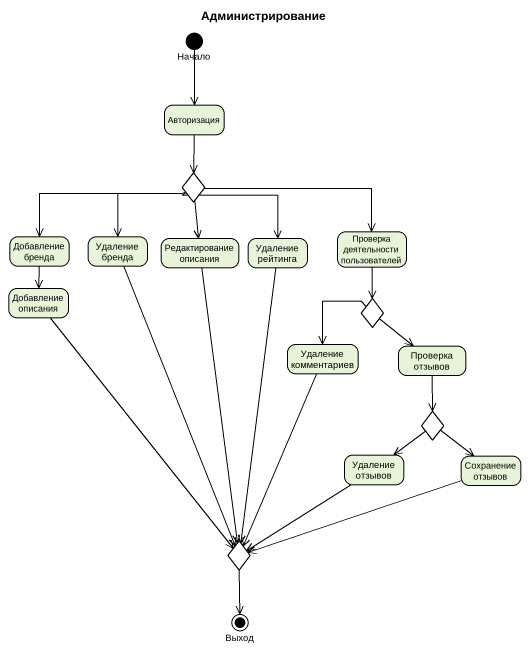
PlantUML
@startuml
title Администрирование
hide empty description
state Начало <<start>>
state Авторизация
state choice1 <<choice>>
state "Добавление бренда" as Добавление_бренда
state "Удаление бренда" as Удаление_бренда
state "Проверка деятельности пользователей" as Проверка_деятельности
state "Редактирование описания" as Редактирование_описания
state "Удаление рейтинга" as Удаление_рейтинга
state "Добавление описания" as Добавление_описания
state choice2 <<choice>>
state "Удаление комментариев" as Удаление_комментариев
state "Проверка отзывов" as Проверка_отзывов
state choice3 <<choice>>
state "Удаление отзывов" as Удаление_отзывов
state "Сохранение отзывов" as Сохранение_отзывов
state choice4 <<choice>>
state Выход <<end>>
Начало --> Авторизация
Авторизация --> choice1
choice1 -left-> Добавление_бренда
choice1 --> Удаление_бренда
choice1 -right-> Проверка_деятельности
choice1 --> Редактирование_описания
choice1 --> Удаление_рейтинга
Добавление_бренда --> Добавление_описания
Удаление_бренда --> choice4
Проверка_деятельности --> choice2
Редактирование_описания --> choice4
Удаление_рейтинга --> choice4
Добавление_описания --> choice4
choice2 --> Удаление_комментариев
choice2 --> Проверка_отзывов
Удаление_комментариев --> choice4
Проверка_отзывов --> choice3
choice3 --> Удаление_отзывов
choice3 --> Сохранение_отзывов
Удаление_отзывов --> choice4
Сохранение_отзывов -left-> choice4
choice4 --> Выход
@enduml
